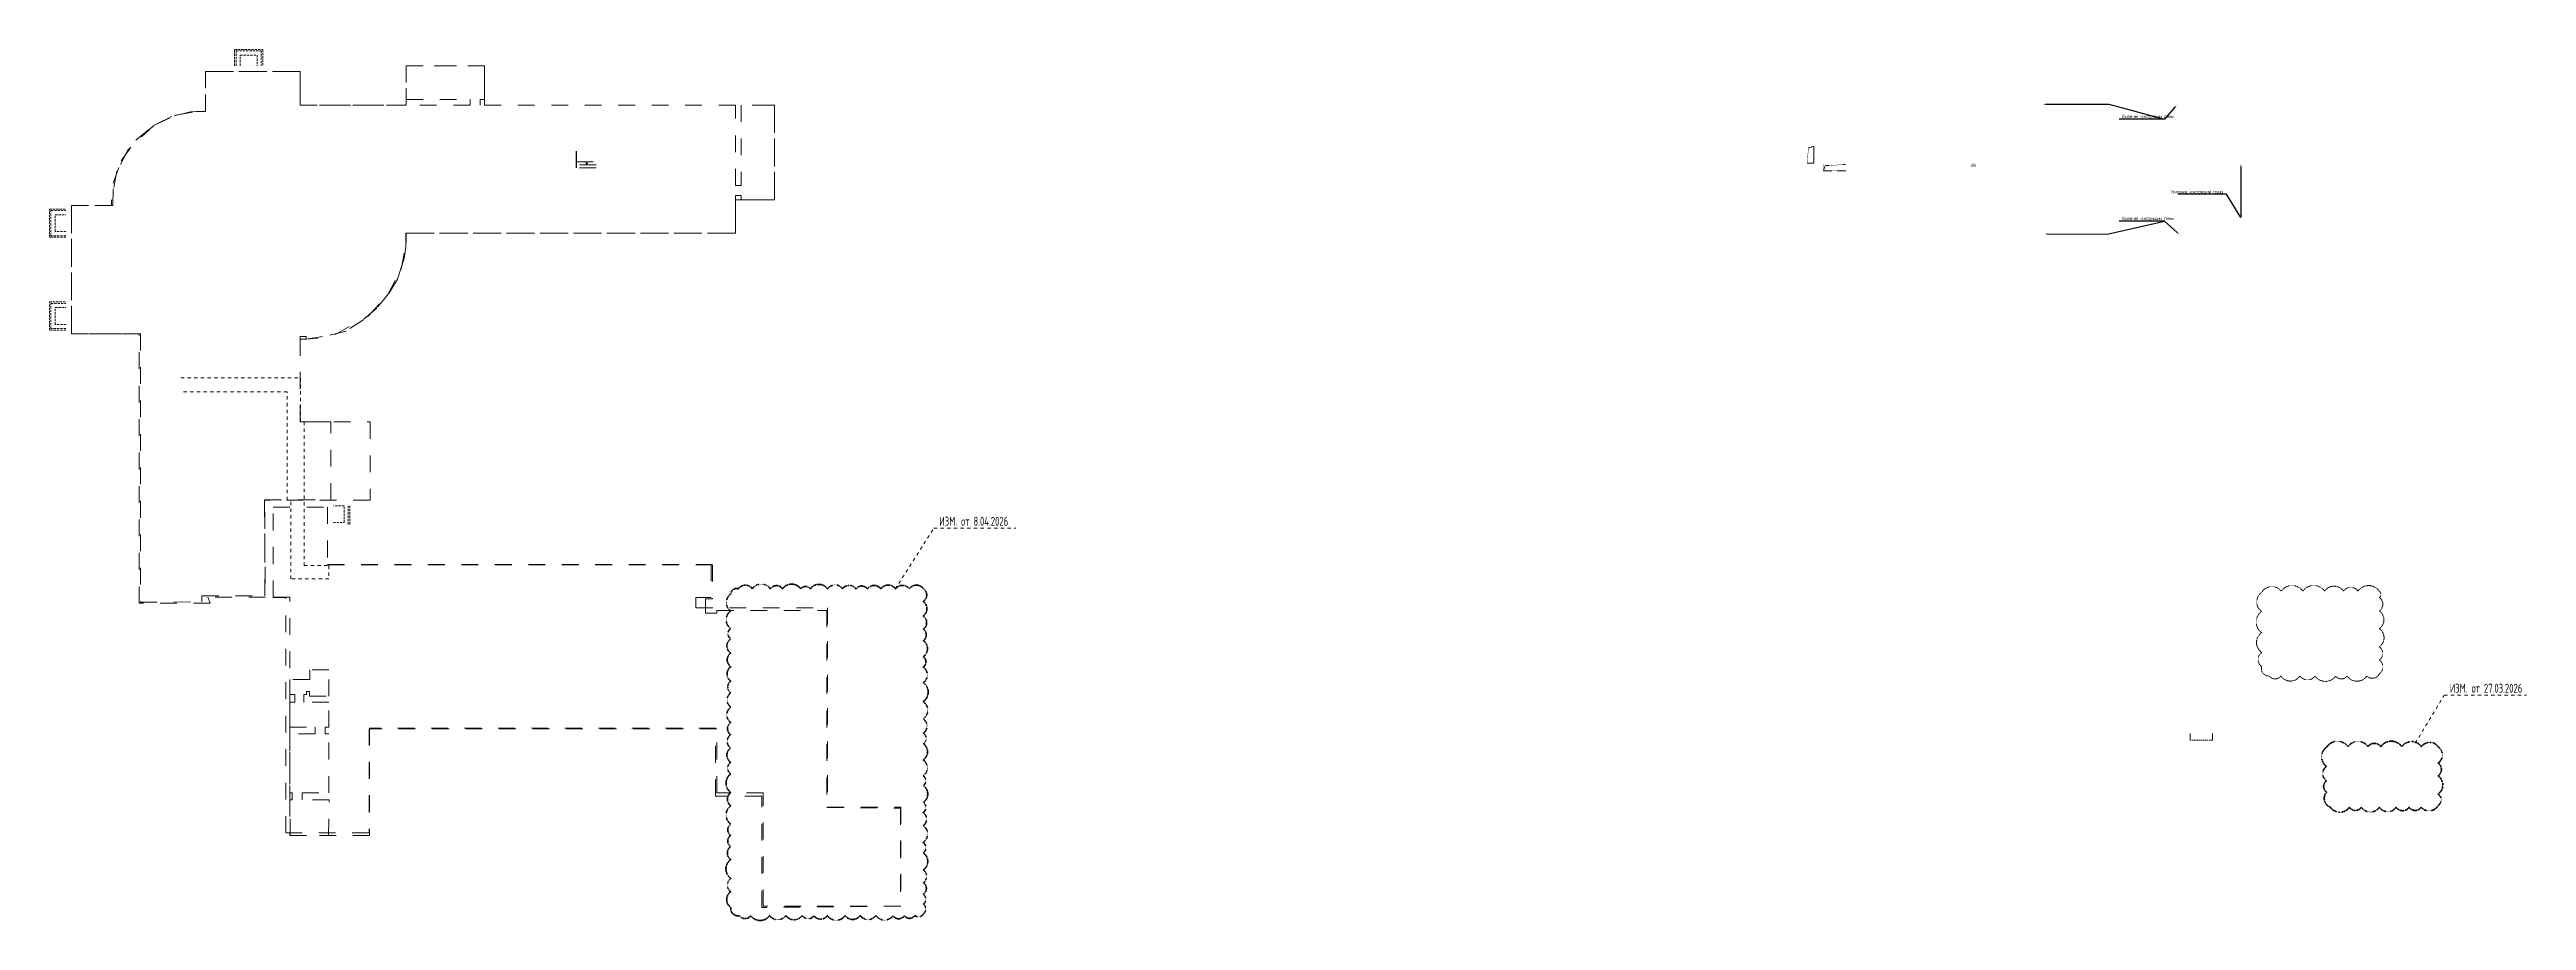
# Model space of a CAD drawing. Header units: millimetres. Extents: x -354900 to 8840672, y 0 to 292181.
# Drawn here: x -354900 to -132889, y 54235 to 132329 of the extents above; entities that cross this region are included whole.
import ezdxf
from ezdxf import colors
from ezdxf.entities.mleader import LeaderData, LeaderLine
from ezdxf.math import Vec2, Vec3

# ---------------------------------------------------------------- set-up
doc = ezdxf.new("R2010")
doc.units = ezdxf.units.MM
doc.header["$MEASUREMENT"] = 0
for name, pattern in [('ADSK_Скрыто', [6, 3, -3]), ('ADSK_Штриховая_ш2 п1', [3, 2, -1]), ('DASHED', [19.05, 12.7, -6.35]), ('HIDDEN2', [4.7625, 3.175, -1.5875])]:
    doc.linetypes.add(name, pattern=pattern)
doc.layers.add('_Скрыто_', color=7, linetype='ADSK_Скрыто', lineweight=9)
doc.layers.add('АР_Штриховка кирпич', color=250, linetype='Continuous', lineweight=9)
doc.styles.add('ICOCPEUR', font='isocpeur.ttf')
doc.styles.add('ISOCPEUR', font='isocpeur.ttf', dxfattribs={"width": 0.7})
doc.styles.get("Standard").update_dxf_attribs({"font": 'isocpeur.ttf'})

msp = doc.modelspace()

# ---------------------------------------------------------------- hatches: boundary and pattern name
at = {"layer": 'АР_Штриховка кирпич', "ltscale": 100}
h = msp.add_hatch(dxfattribs=at)
h.set_pattern_fill('ANSI32', color=256, scale=500)
h.paths.add_polyline_path([(-265043.8, 76559.3), (-265043.8, 76309.3), (-263043.8, 76309.3), (-263043.8, 76559.3)], flags=0)

# ---------------------------------------------------------------- linework, layer by layer
at = {"layer": '_Скрыто_', "color": 18, "ltscale": 500, "true_color": 0x000000}
for p, q in [((-307709.3, 121726.9, 2), (-307709.3, 123469.1, 2)), ((-307659.3, 121726.9, 2), (-307659.3, 123469.1, 2)), ((-307659.3, 122265.9, 2), (-305892.4, 122265.9, 2)), ((-305892.5, 121726.9, 2), (-307709.3, 121726.9, 2)), ((-305892.4, 121997.6, 2), (-307659.3, 121997.6, 2))]:
    msp.add_line(p, q, dxfattribs=at)
at = {"layer": '_Скрыто_'}
for p, q in [((-196764.1, 122140.7), (-197364.1, 122140.7)), ((-197364.1, 122140.7), (-196764.1, 122140.7)), ((-197363.9, 122143.6), (-197244.1, 123520.7)), ((-197244.1, 123520.7), (-196765.9, 123640.3)), ((-196764.1, 123640.7), (-196764.1, 122140.7)), ((-196764.1, 122140.7), (-196764.1, 123640.7)), ((-195883.9, 122015.8), (-195883.9, 121448.5)), ((-195883.9, 121448.5), (-195883.9, 122015.8)), ((-195883.9, 122015.8), (-195883.9, 121448.5)), ((-195883.9, 121448.5), (-195769.9, 121904.5)), ((-193883.9, 121448.5), (-195883.9, 121448.5)), ((-195883.9, 121448.5), (-193883.9, 121448.5)), ((-195775.1, 121906.7), (-193934.2, 122018))]:
    msp.add_line(p, q, dxfattribs=at)
at = {"layer": '_Скрыто_', "color": 1, "ltscale": 100}
for p, q in [((-279106.6, 83944), (-275643.8, 89400.2)), ((-275643.8, 89400.2), (-268276.3, 89400.2)), ((-142862.1, 70135.7), (-140256.5, 74428.4)), ((-140256.5, 74428.4), (-132889, 74428.4))]:
    msp.add_line(p, q, dxfattribs=at)
at = {"layer": '_Скрыто_', "linetype": 'HIDDEN2', "lineweight": 18, "ltscale": 40}
for p, q in [((-163024.4, 70993.4), (-163024.4, 70393.4)), ((-163024.4, 70393.4), (-163024.4, 70993.4)), ((-161024.4, 70393.4), (-163024.4, 70393.4)), ((-161024.4, 70993.4), (-161024.4, 70393.4)), ((-161024.4, 70393.4), (-161024.4, 70993.4))]:
    msp.add_line(p, q, dxfattribs=at)
at = {"layer": '_Скрыто_', "linetype": 'ADSK_Штриховая_ш2 п1', "ltscale": 100}
for points in [[(-338313, 130860.7), (-338313, 132329.1), (-335791.7, 132329.1), (-335791.7, 130860.7)], [(-338183, 130860.7), (-338183, 132199.1), (-335921.7, 132199.1), (-335921.7, 130860.7)], [(-337803, 130860.7), (-337803, 131819.1), (-336301.7, 131819.1), (-336301.7, 130860.7)], [(-353432.1, 115507.5), (-354900.5, 115507.5), (-354900.5, 118028.7), (-353432.1, 118028.7)], [(-353432.1, 115637.5), (-354770.5, 115637.5), (-354770.5, 117898.7), (-353432.1, 117898.7)], [(-353432.1, 116017.5), (-354390.5, 116017.5), (-354390.5, 117518.7), (-353432.1, 117518.7)], [(-353432.1, 107172.7), (-354900.5, 107172.7), (-354900.5, 109693.9), (-353432.1, 109693.9)], [(-353432.1, 107302.7), (-354770.5, 107302.7), (-354770.5, 109563.9), (-353432.1, 109563.9)], [(-353432.1, 107682.7), (-354390.5, 107682.7), (-354390.5, 109183.9), (-353432.1, 109183.9)], [(-329462.2, 89924.5), (-328503.8, 89924.5), (-328503.8, 91425.7), (-329462.2, 91425.7)], [(-328123.8, 89745.5), (-328123.8, 91425.7)], [(-327993.8, 89745.5), (-327993.8, 91425.7)]]:
    msp.add_lwpolyline(points, dxfattribs=at)
at = {"layer": '_Скрыто_', "lineweight": 13, "ltscale": 500}
for points in [[(-346852.2, 82685.7), (-346852.2, 106850.7), (-352922.1, 106850.7), (-352922.1, 118350.7), (-349232.1, 118350.7), (-349188.4, 120337.9), (-348470.7, 122343.6), (-347172.1, 124193.5), (-345516.5, 125558.1), (-343560.1, 126447.8), (-341732.1, 126784), (-340922.1, 126784), (-340922.1, 130350.7), (-332422.1, 130350.7), (-332422.1, 127350.7), (-322922.1, 127350.7), (-322922.1, 130860.7), (-315922.1, 130860.7), (-315922.1, 127350.7), (-289912.1, 127350.7), (-289912.1, 118850.7), (-293422.1, 118850.6), (-293422.1, 115850.7), (-322954.7, 115850.7), (-322963.1, 114639), (-323106, 113589.1), (-323374.2, 112749.8), (-323701.9, 111724.5), (-324535.6, 110401.6), (-325564, 109149.3), (-326742.9, 108130.8), (-328326, 107085.5), (-330860.9, 106449.3), (-331912.2, 106369.4), (-332422.2, 106369.4), (-332422.2, 98935.7), (-326172.1, 98935.7), (-326172, 91935.7), (-335636.2, 91935.3), (-335546.3, 83230.6), (-340723.2, 83231), (-340492, 82685.7), (-346852.2, 82685.7), (-346852.2, 106850.7)], [(-329980.3, 86167.6), (-295583.5, 86167.6), (-295583.5, 83202.8), (-296959.8, 83202.8), (-296959.8, 82271.3), (-285166.5, 82271.3), (-285171.4, 64402.8), (-278610.2, 64410), (-278610.2, 55506.7), (-291065.4, 55406.7), (-291065.4, 65384.5), (-295200.8, 65384.5), (-295200.8, 71466.9), (-326207.4, 71466.9), (-326207.4, 61850.2), (-333344.4, 61850.2), (-333372.9, 83231), (-334852.2, 83231), (-334852.2, 91295.7), (-329972.2, 91295.7), (-329980.3, 86167.6)], [(-329861.9, 76719.3), (-331584, 76719.3), (-331584, 75834.9), (-333358.7, 75834.9), (-333358.7, 74501.5), (-332911.2, 74501.5), (-332911.2, 73812.6), (-333358.8, 73812.7), (-333358.8, 71576.1), (-331095.9, 71576), (-331095.9, 70957.6), (-333358.6, 70957.6), (-333358.5, 65678.8), (-333158.6, 65678.8), (-333158.6, 65059.5), (-333358.5, 65059.5), (-333358.5, 61850.2), (-329883.8, 61850.2), (-329842.5, 65059.5), (-332258.6, 65059.5), (-332258.6, 65678.8), (-329863, 65678.8), (-329864.4, 70957.2), (-330195.9, 70957.2), (-330195.9, 71575.5), (-329865.9, 71575.5), (-329865.9, 73812.7), (-332118.3, 73812.7), (-332118.3, 74501.5), (-331883.2, 74501.5), (-331883.2, 74763.9), (-331602.4, 74763.9), (-331602.4, 74335), (-329863.2, 74335), (-329861.9, 76719.3)]]:
    msp.add_lwpolyline(points, dxfattribs=at)
at = {"layer": '_Скрыто_', "color": 240, "lineweight": 13, "ltscale": 500, "true_color": 0xed1f24}
for points in [[(-346752.2, 82785.7), (-341247.7, 82795.7), (-341239.5, 83351.4), (-335600.9, 83341.1), (-335601.6, 91954.2), (-329682, 91935.7), (-329682, 98935.7), (-332422.2, 98935.7), (-332422.2, 106374), (-332422.2, 106600.7), (-331912.2, 106600.7), (-331912.2, 106369.4), (-329312.3, 106765.1), (-326347.9, 108434.5), (-324613, 110290.4), (-323383.1, 112600.7), (-322937.1, 115034.5), (-322937.1, 115850.7), (-293422.1, 115850.7), (-293422.1, 119230.7), (-292912.1, 119230.7), (-292912.1, 118850.7), (-289912.1, 118850.7), (-289912.1, 127350.7), (-292912.1, 127350.7), (-292912.1, 120130.7), (-293422.1, 120130.7), (-293422.1, 127350.7), (-316302.3, 127350.7), (-316302.3, 127860.7), (-315922.1, 127860.7), (-315922.1, 130860.7), (-322922.1, 130860.7), (-322922.1, 127860.7), (-317202.7, 127860.7), (-317202.7, 127350.7), (-332422.1, 127350.7), (-332422.1, 130350.7), (-340922.1, 130350.7), (-340922.1, 126786), (-342274.6, 126728.7), (-343935.1, 126323.7), (-345562.8, 125529), (-347854.5, 123357.3), (-348868.8, 121436.2), (-349355.4, 118860.7), (-349347.5, 118350.7), (-352922.1, 118350.7), (-352922.1, 106850.7), (-346742.2, 106850.7), (-346742.2, 82785.7)], [(-334852.2, 91295.7), (-329972.2, 91295.7), (-329971.8, 86132), (-295478.3, 86132), (-295478.3, 83086), (-296113.8, 83086), (-296113.8, 81775.7), (-295076.9, 81775.7), (-295076.9, 82043.2), (-285218.8, 82043.2), (-285217, 64379.6), (-278627.1, 64311), (-278628.7, 55516.7), (-287525.5, 55506), (-290927.8, 55506), (-290927.8, 65678.8), (-295100.8, 65678.8), (-295090.8, 71429.5), (-326262.2, 71429.5), (-326262.2, 62090.3), (-333716.8, 62090.3), (-333716.8, 83192.4), (-334852.2, 83192.4), (-334852.2, 91295.7)]]:
    msp.add_lwpolyline(points, dxfattribs=at)
at = {"layer": '_Скрыто_', "lineweight": 25, "ltscale": 100, "elevation": 2}
for points in [[(-306775.8, 122265.9), (-306826.1, 121965.5)], [(-306775.8, 122265.9), (-306725.6, 121965.5)], [(-306775.8, 122265.9), (-306775.8, 121726.9)]]:
    msp.add_lwpolyline(points, dxfattribs=at)
at = {"layer": '_Скрыто_', "ltscale": 100}
msp.add_lwpolyline([(-343130.6, 102886), (-332420.6, 102886), (-332420.6, 98936.5), (-332080.6, 98934.8), (-332080.6, 86050.1), (-329859.1, 86050.1), (-329877.1, 84865.1), (-333277.5, 84872.9), (-333279.4, 91935.7), (-333595, 91935.7), (-333595, 101641.8), (-343111.1, 101641.8)], dxfattribs=at)
at = {"layer": '_Скрыто_', "color": 1, "lineweight": 35}
for points in [[(-276570.6, 83989.1, 0.52056705), (-277836.8, 83964.5, 0.52056705), (-279067.3, 83966.4, 0.52056705), (-280390.5, 83961, 0.52056705), (-281594.9, 83960.9, 0.52056705), (-282615.8, 83963.7, 0.52056705), (-283821.4, 83979.1, 0.52056705), (-285160.8, 83970.9, 0.52056705), (-286712.8, 83963.1, 0.52056705), (-287569.2, 83963.5, 0.52056705), (-289200.5, 83975.9, 0.52056705), (-290294.6, 83972.4, 0.52056705), (-291910.7, 83980.2, 0.52056705), (-293164.8, 83968, 0.52056705), (-293826.7, 83515.9, 0.52056705), (-293850.6, 81980.3, 0.52056705), (-293845.7, 80420.4, 0.52056705), (-293852.2, 79484, 0.52056705), (-293849.7, 78207, 0.52056705), (-293832.9, 76992.8, 0.52056705), (-293838, 75686.6, 0.52056705), (-293845.9, 74635.4, 0.52056705), (-293829.2, 73364.2, 0.52056705), (-293836.4, 71983.2, 0.52056705), (-293856.7, 70892.4, 0.52056705), (-293853.4, 69702.5, 0.52056705), (-293853.6, 68418.8, 0.52056705), (-293838.4, 67372, 0.52056705), (-293828.4, 65708.6, 0.52056705), (-293836.9, 64515.9, 0.52056705), (-293835.5, 62876.4, 0.52056705), (-293847.4, 61861.9, 0.52056705), (-293854.7, 60853.1, 0.52056705), (-293834.1, 59698.9, 0.52056705), (-293826, 58004.1, 0.52056705), (-293842.6, 56816.2, 0.52056705), (-293839.1, 55404.1, 0.52056705), (-293065.2, 54666.5, 0.52056705), (-292054.9, 54674.9, 0.52056705), (-290357.7, 54679, 0.52056705), (-288905.5, 54684.9, 0.52056705), (-287442.6, 54674.6, 0.52056705), (-286385.8, 54665.1, 0.52056705), (-285183.9, 54670.4, 0.52056705), (-283588.1, 54673.8, 0.52056705), (-282235.1, 54683.3, 0.52056705), (-280842, 54679.9, 0.52056705), (-279305.2, 54657.6, 0.52056705), (-278273.3, 54658.7, 0.52056705), (-277333.7, 54683.1, 0.52056705), (-276592.6, 54818.7, 0.52056705), (-276573.4, 55704.4, 0.52056705), (-276594.1, 56582.2, 0.52056705), (-276572.5, 57635.1, 0.52056705), (-276580.6, 58761.4, 0.52056705), (-276588.6, 60291.7, 0.52056705), (-276599.6, 61230.6, 0.52056705), (-276587.1, 62739, 0.52056705), (-276597.8, 63914, 0.52056705), (-276573.9, 64825.7, 0.52056705), (-276580.2, 66328.5, 0.52056705), (-276590.6, 67196.5, 0.52056705), (-276594.9, 68630.7, 0.52056705), (-276572.3, 70083.7, 0.52056705), (-276577.4, 71026.7, 0.52056705), (-276588.9, 72313.3, 0.52056705), (-276589.6, 73866.2, 0.52056705), (-276581.5, 75566.4, 0.52056705), (-276586.8, 76955.1, 0.52056705), (-276594.2, 77886.7, 0.52056705), (-276579.9, 79328.3, 0.52056705), (-276587.7, 80345.2, 0.52056705), (-276602.4, 81534, 0.52056705), (-276584.7, 82836.5, 0.52056705)], [(-140811.2, 69820.3, 0.52056705), (-142303.4, 69820.3, 0.52056705), (-144061.4, 69820.3, 0.52056705), (-145938.6, 69820.3, 0.52056705), (-147088.8, 69820.3, 0.52056705), (-148887.5, 69820.3, 0.52056705), (-150761.2, 69820.3, 0.52056705), (-150806.5, 68049, 0.52056705), (-150806.5, 66754.1, 0.52056705), (-150806.5, 65745.4, 0.52056705), (-150457.8, 64382.5, 0.52056705), (-148759.7, 64382.5, 0.52056705), (-147691.3, 64382.5, 0.52056705), (-146068.4, 64382.5, 0.52056705), (-144571.6, 64382.5, 0.52056705), (-143406.6, 64382.5, 0.52056705), (-142321.9, 64382.5, 0.52056705), (-140811.2, 64540.8, 0.52056705), (-140811.2, 65577.3, 0.52056705), (-140811.2, 67199.9, 0.52056705), (-140811.2, 68347.7, 0.52056705)]]:
    msp.add_lwpolyline(points, format="xyb", close=True, dxfattribs=at)
at = {"layer": '_Скрыто_', "color": 1}
msp.add_lwpolyline([(-146078.5, 83766.5, 0.52056705), (-147991.2, 83766.5, 0.52056705), (-149283.7, 83766.5, 0.52056705), (-150985.1, 83766.5, 0.52056705), (-152932.6, 83766.5, 0.52056705), (-154867.8, 83766.5, 0.52056705), (-156620.2, 83656.5, 0.52056705), (-156620.2, 81949.7, 0.52056705), (-156620.2, 80043.2, 0.52056705), (-156620.2, 78267.8, 0.52056705), (-156620.2, 77005.8, 0.52056705), (-155940.8, 76155, 0.52056705), (-154921.2, 76155, 0.52056705), (-153186.2, 76155, 0.52056705), (-151845.6, 76155, 0.52056705), (-149984.6, 76155, 0.52056705), (-148976, 76155, 0.52056705), (-147196.9, 76155, 0.52056705), (-146078.5, 76345.9, 0.52056705), (-146078.5, 77594.4, 0.52056705), (-146078.5, 78773.2, 0.52056705), (-146078.5, 80404.9, 0.52056705), (-146078.5, 81982.7, 0.52056705), (-146078.5, 83197.9, 0.52056705)], format="xyb", close=True, dxfattribs=at)
at = {"layer": '_Скрыто_', "linetype": 'DASHED', "lineweight": 0, "ltscale": 15}
for points in [[(-184194.3, 66084.7), (-184194.4, 66084.5)], [(-170723.4, 66084.7), (-170723.3, 66084.5)]]:
    msp.add_lwpolyline(points, dxfattribs=at)
msp.add_lwpolyline([(-171631.4, 65783.7), (-171631.4, 65783.7)], close=True, dxfattribs=at)

# ---------------------------------------------------------------- texts
at = {"layer": '_Скрыто_', "ltscale": 100, "insert": (-182463.1, 121931.1), "char_height": 300, "attachment_point": 5, "line_spacing_factor": 0.7, "style": 'ICOCPEUR'}
msp.add_mtext('\\A1;{\\W0.8;ОВ}', dxfattribs=at)
at = {"layer": '_Скрыто_', "color": 1, "lineweight": 35, "char_height": 800, "width": 7500, "attachment_point": 4, "style": 'ISOCPEUR'}
for s, insert in [('\\pxi-1,l1,t1,5;ИЗМ. от 8.04.2026', (-275149.3, 90030.3)), ('\\pxi-1,l1,t1,5;ИЗМ. от 27.03.2026', (-139762, 75058.5))]:
    msp.add_mtext(s, dxfattribs=dict(at, insert=insert))

# ---------------------------------------------------------------- leaders
at = {"layer": '_Скрыто_', "ltscale": 100}
ml = msp.add_multileader_mtext('Standard', dxfattribs=at)
ml.set_content('{\\W0.7;Усиление конструкции стены}', color=256)
ml.set_leader_properties()
ml.build(insert=Vec2(0, 0))
ml.multileader.update_dxf_attribs({"text_right_attachment_type": 6, "dogleg_length": 0.36, "arrow_head_size": 250})
ctx = ml.context
ctx.base_point, ctx.char_height, ctx.arrow_head_size, ctx.landing_gap_size, ctx.plane_origin = Vec3(-169151.1, 126292.5), 300, 250, 0.09, Vec3(-166824, 123580.1)
ctx.right_attachment = 6
notes = []
notes.append((ctx, [(0, (1, 1, 0), (-165328.6, 126097.5), (-1, 0), 0.36, [(2, [(-176228.9, 127425.7), (-170326, 127444.2)], 0, []), (1, [(-164228.9, 127350.7)], 0, [])])]))
ctx.mtext.insert, ctx.mtext.width, ctx.mtext.defined_height, ctx.mtext.flow_direction = Vec3(-169151, 126487.5), 4034.302, 1661.9, 5
ml = msp.add_multileader_mtext('Standard', dxfattribs=at)
ml.set_content('{\\W0.7;Усиление конструкции стены}', color=256)
ml.set_leader_properties()
ml.build(insert=Vec2(0, 0))
ml.multileader.update_dxf_attribs({"text_right_attachment_type": 6, "dogleg_length": 0.36, "arrow_head_size": 250})
ctx = ml.context
ctx.base_point, ctx.char_height, ctx.arrow_head_size, ctx.landing_gap_size, ctx.plane_origin = Vec3(-163890.6, 119546.5), 300, 250, 0.09, Vec3(-158585.5, 120005.9)
ctx.right_attachment, ctx.text_align_type = 6, 2
notes.append((ctx, [(0, (1, 1, 0), (-159772.9, 119351.5), (-1, 0), 295.5, [(1, [(-158483.9, 122074.7), (-158483.9, 117267.7)], 0, [])])]))
ctx.mtext.insert, ctx.mtext.width, ctx.mtext.defined_height, ctx.mtext.alignment, ctx.mtext.flow_direction = Vec3(-160068.5, 119741.5), 4034.302, 1661.9, 3, 5
ml = msp.add_multileader_mtext('Standard', dxfattribs=at)
ml.set_content('{\\W0.7;Усиление конструкции стены}', color=256)
ml.set_leader_properties()
ml.build(insert=Vec2(0, 0))
ml.multileader.update_dxf_attribs({"text_right_attachment_type": 6, "dogleg_length": 0.36, "arrow_head_size": 250})
ctx = ml.context
ctx.base_point, ctx.char_height, ctx.arrow_head_size, ctx.landing_gap_size, ctx.plane_origin = Vec3(-169151.1, 117143.4), 300, 250, 0.09, Vec3(-166824, 114139.8)
ctx.right_attachment = 6
notes.append((ctx, [(0, (1, 1, 0), (-165328.6, 116948.4), (-1, 0), 0.36, [(2, [(-176091.3, 115788.6), (-170484.9, 115775.6)], 0, []), (1, [(-164007, 115746.8)], 0, [])])]))
ctx.mtext.insert, ctx.mtext.width, ctx.mtext.defined_height, ctx.mtext.flow_direction = Vec3(-169151, 117338.4), 4034.302, 1661.9, 5
for ctx, leaders in notes:
    for number, flags, end, landing, length, lines in leaders:
        leader = LeaderData()
        leader.index, (leader.has_last_leader_line, leader.has_dogleg_vector, leader.attachment_direction) = number, flags
        leader.last_leader_point, leader.dogleg_vector, leader.dogleg_length = Vec3(end), Vec3(landing), length
        for number, points, colour, breaks in lines:
            line = LeaderLine()
            line.index, line.vertices, line.color, line.breaks = number, Vec3.list(points), colors.encode_raw_color(colour), breaks
            leader.lines.append(line)
        ctx.leaders.append(leader)

doc.saveas('drawing.dxf')
